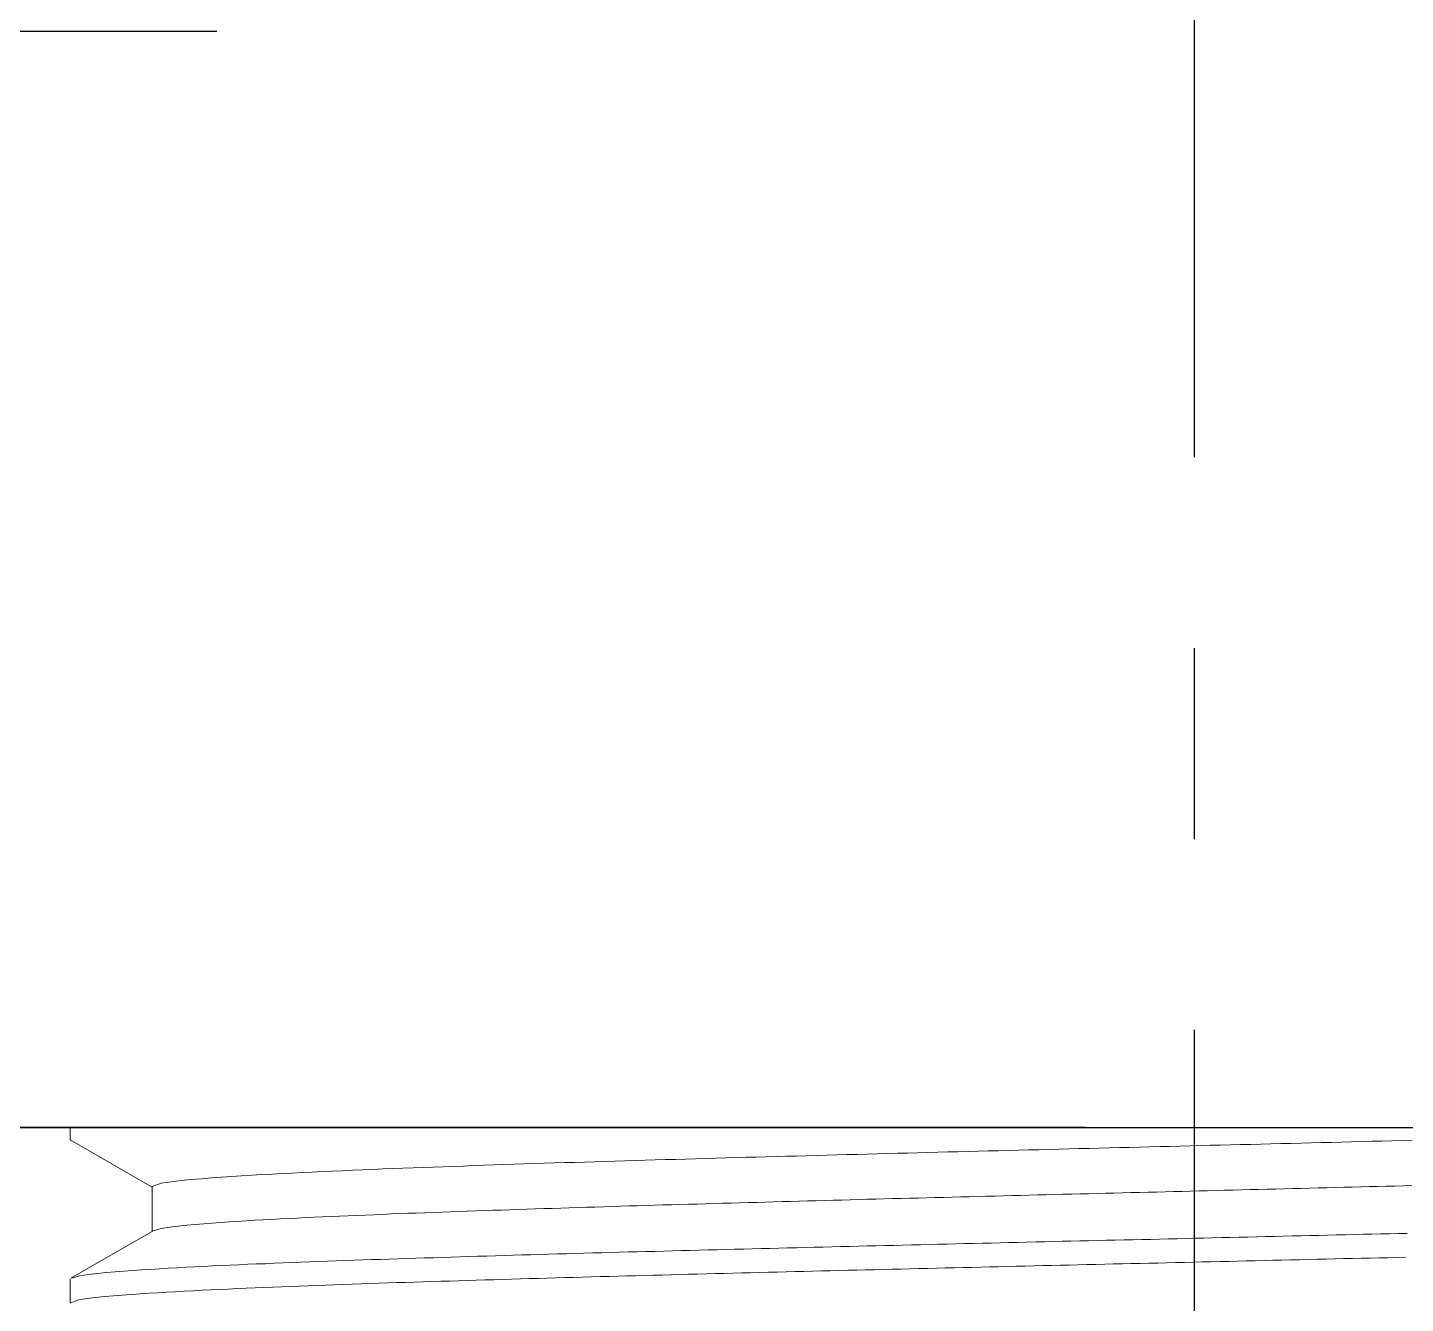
# Model space of a CAD drawing. Extents: x -5208 to -4788, y -2139 to -1842.
# Drawn here: x -5148.23 to -5135.6, y -2060.01 to -2048.31 of the extents above; entities that cross this region are included whole.
import ezdxf

# ---------------------------------------------------------------- set-up
doc = ezdxf.new("R2010")
doc.units = 0
doc.header["$LTSCALE"] = 7
doc.linetypes.add('CENTER', pattern=[2, 1.25, -0.25, 0.25, -0.25])
doc.layers.get('0').update_dxf_attribs({"color": 2, "linetype": 'CONTINUOUS'})
doc.layers.add('D', color=2, linetype='CONTINUOUS')
doc.layers.add('Trimetric', color=7, linetype='CONTINUOUS')

msp = doc.modelspace()

# ---------------------------------------------------------------- linework, layer by layer
at = {"color": 1, "linetype": 'CENTER'}
msp.add_line((-5137.538, -1973.502), (-5137.538, -2070.897), dxfattribs=at)
at = {"layer": 'D'}
for p, q in [((-5146.497, -2048.348), (-5159.596, -2048.348)), ((-5138.538, -2058.397), (-5159.596, -2058.397))]:
    msp.add_line(p, q, dxfattribs=at)
at = {"layer": 'D', "color": 0}
msp.add_line((-5151.545, -2058.397), (-5123.53, -2058.397), dxfattribs=at)
at = {"layer": 'Trimetric', "color": 0, "linetype": 'Continuous', "lineweight": 18}
for points in [[(-5147.839, -2058.397), (-5147.839, -2058.506)], [(-5147.839, -2058.511), (-5147.089, -2058.944)], [(-5147.837, -2058.511), (-5147.834, -2058.514)], [(-5147.089, -2058.939), (-5147.005, -2058.907), (-5146.914, -2058.894), (-5146.822, -2058.883), (-5146.73, -2058.874), (-5146.638, -2058.866), (-5146.546, -2058.858), (-5146.453, -2058.852), (-5146.361, -2058.845), (-5146.269, -2058.839), (-5146.176, -2058.834), (-5146.084, -2058.829), (-5145.991, -2058.824), (-5145.899, -2058.819), (-5145.807, -2058.814), (-5145.714, -2058.809), (-5145.622, -2058.805), (-5145.529, -2058.801), (-5145.437, -2058.797), (-5145.344, -2058.793), (-5145.252, -2058.789), (-5145.16, -2058.785), (-5145.067, -2058.781), (-5144.975, -2058.777), (-5144.882, -2058.774), (-5144.79, -2058.77), (-5144.697, -2058.766), (-5144.605, -2058.763), (-5144.512, -2058.76), (-5144.42, -2058.756), (-5144.327, -2058.753), (-5144.235, -2058.75), (-5144.142, -2058.746), (-5144.05, -2058.743), (-5143.957, -2058.74), (-5143.865, -2058.737), (-5143.773, -2058.734), (-5143.68, -2058.731), (-5143.588, -2058.728), (-5143.495, -2058.725), (-5143.403, -2058.722), (-5143.31, -2058.719), (-5143.218, -2058.716), (-5143.125, -2058.713), (-5143.033, -2058.71), (-5142.94, -2058.708), (-5142.848, -2058.705), (-5142.755, -2058.702), (-5142.663, -2058.699), (-5142.57, -2058.697), (-5142.478, -2058.694), (-5142.385, -2058.691), (-5142.293, -2058.689), (-5142.2, -2058.686), (-5142.108, -2058.683), (-5142.015, -2058.681), (-5141.923, -2058.678), (-5141.83, -2058.675), (-5141.738, -2058.673), (-5141.645, -2058.67), (-5141.553, -2058.668), (-5141.46, -2058.665), (-5141.368, -2058.663), (-5141.275, -2058.66), (-5141.183, -2058.658), (-5141.09, -2058.655), (-5140.998, -2058.653), (-5140.905, -2058.65), (-5140.813, -2058.648), (-5140.72, -2058.645), (-5140.628, -2058.643), (-5140.535, -2058.64), (-5140.443, -2058.638), (-5140.35, -2058.635), (-5140.258, -2058.633), (-5140.165, -2058.631), (-5140.073, -2058.628), (-5139.98, -2058.626), (-5139.888, -2058.623), (-5139.795, -2058.621), (-5139.703, -2058.619), (-5139.61, -2058.616), (-5139.518, -2058.614), (-5139.425, -2058.612), (-5139.333, -2058.609), (-5139.24, -2058.607), (-5139.148, -2058.605), (-5139.055, -2058.602), (-5138.963, -2058.6), (-5138.87, -2058.597), (-5138.778, -2058.595), (-5138.685, -2058.593), (-5138.593, -2058.59), (-5138.5, -2058.588), (-5138.408, -2058.586), (-5138.315, -2058.584), (-5138.223, -2058.581), (-5138.13, -2058.579), (-5138.038, -2058.577), (-5137.945, -2058.574), (-5137.853, -2058.572), (-5137.76, -2058.57), (-5137.668, -2058.567), (-5137.575, -2058.565), (-5137.483, -2058.563), (-5137.39, -2058.56), (-5137.298, -2058.558), (-5137.205, -2058.556), (-5137.113, -2058.553), (-5137.02, -2058.551), (-5136.928, -2058.549), (-5136.835, -2058.546), (-5136.743, -2058.544), (-5136.65, -2058.542), (-5136.558, -2058.54), (-5136.465, -2058.537), (-5136.373, -2058.535), (-5136.28, -2058.533), (-5136.188, -2058.53), (-5136.095, -2058.528), (-5136.003, -2058.525), (-5135.91, -2058.523), (-5135.818, -2058.521), (-5135.725, -2058.518), (-5135.633, -2058.516), (-5135.54, -2058.514)], [(-5147.089, -2058.939), (-5147.089, -2059.349)], [(-5135.543, -2058.929), (-5135.621, -2058.931), (-5135.699, -2058.933), (-5135.777, -2058.935), (-5135.855, -2058.937), (-5135.933, -2058.939), (-5136.011, -2058.941), (-5136.089, -2058.943), (-5136.167, -2058.945), (-5136.245, -2058.947), (-5136.323, -2058.949), (-5136.401, -2058.951), (-5136.479, -2058.953), (-5136.557, -2058.955), (-5136.635, -2058.957), (-5136.713, -2058.959), (-5136.791, -2058.961), (-5136.869, -2058.962), (-5136.947, -2058.964), (-5137.025, -2058.966), (-5137.103, -2058.968), (-5137.181, -2058.97), (-5137.259, -2058.972), (-5137.337, -2058.974), (-5137.415, -2058.976), (-5137.493, -2058.978), (-5137.571, -2058.98), (-5137.649, -2058.982), (-5137.727, -2058.984), (-5137.805, -2058.986), (-5137.883, -2058.988), (-5137.961, -2058.99), (-5138.039, -2058.992), (-5138.117, -2058.994), (-5138.195, -2058.996), (-5138.273, -2058.998), (-5138.351, -2059), (-5138.429, -2059.002), (-5138.507, -2059.004), (-5138.585, -2059.005), (-5138.663, -2059.007), (-5138.741, -2059.009), (-5138.819, -2059.011), (-5138.897, -2059.013), (-5138.975, -2059.015), (-5139.053, -2059.017), (-5139.131, -2059.019), (-5139.209, -2059.021), (-5139.287, -2059.023), (-5139.365, -2059.025), (-5139.443, -2059.027), (-5139.521, -2059.029), (-5139.599, -2059.031), (-5139.677, -2059.033), (-5139.755, -2059.035), (-5139.833, -2059.037), (-5139.911, -2059.039), (-5139.989, -2059.041), (-5140.067, -2059.043), (-5140.145, -2059.045), (-5140.223, -2059.047), (-5140.301, -2059.049), (-5140.379, -2059.051), (-5140.457, -2059.053), (-5140.535, -2059.055), (-5140.613, -2059.057), (-5140.691, -2059.06), (-5140.769, -2059.062), (-5140.847, -2059.064), (-5140.925, -2059.066), (-5141.003, -2059.068), (-5141.081, -2059.07), (-5141.159, -2059.072), (-5141.237, -2059.074), (-5141.315, -2059.076), (-5141.393, -2059.078), (-5141.471, -2059.081), (-5141.549, -2059.083), (-5141.627, -2059.085), (-5141.705, -2059.087), (-5141.783, -2059.089), (-5141.861, -2059.091), (-5141.939, -2059.094), (-5142.017, -2059.096), (-5142.095, -2059.098), (-5142.173, -2059.1), (-5142.251, -2059.102), (-5142.329, -2059.105), (-5142.407, -2059.107), (-5142.485, -2059.109), (-5142.563, -2059.112), (-5142.641, -2059.114), (-5142.719, -2059.116), (-5142.797, -2059.118), (-5142.875, -2059.121), (-5142.953, -2059.123), (-5143.031, -2059.126), (-5143.109, -2059.128), (-5143.187, -2059.13), (-5143.265, -2059.133), (-5143.343, -2059.135), (-5143.421, -2059.138), (-5143.499, -2059.14), (-5143.577, -2059.143), (-5143.655, -2059.145), (-5143.733, -2059.148), (-5143.811, -2059.15), (-5143.889, -2059.153), (-5143.967, -2059.156), (-5144.045, -2059.158), (-5144.123, -2059.161), (-5144.201, -2059.164), (-5144.279, -2059.166), (-5144.357, -2059.169), (-5144.434, -2059.172), (-5144.512, -2059.175), (-5144.59, -2059.178), (-5144.668, -2059.181), (-5144.746, -2059.183), (-5144.824, -2059.186), (-5144.902, -2059.189), (-5144.98, -2059.193), (-5145.058, -2059.196), (-5145.136, -2059.199), (-5145.214, -2059.202), (-5145.292, -2059.205), (-5145.37, -2059.209), (-5145.448, -2059.212), (-5145.526, -2059.216), (-5145.604, -2059.219), (-5145.682, -2059.223), (-5145.76, -2059.227), (-5145.838, -2059.231), (-5145.916, -2059.235), (-5145.994, -2059.239), (-5146.071, -2059.243), (-5146.149, -2059.247), (-5146.227, -2059.252), (-5146.305, -2059.257), (-5146.383, -2059.262), (-5146.461, -2059.267), (-5146.539, -2059.273), (-5146.616, -2059.279), (-5146.694, -2059.285), (-5146.772, -2059.293), (-5146.849, -2059.301), (-5146.927, -2059.31), (-5147.004, -2059.323), (-5147.079, -2059.343)], [(-5147.074, -2059.34), (-5147.834, -2059.779)], [(-5147.829, -2059.777), (-5147.751, -2059.756), (-5147.671, -2059.744), (-5147.59, -2059.735), (-5147.509, -2059.727), (-5147.429, -2059.72), (-5147.348, -2059.713), (-5147.267, -2059.707), (-5147.186, -2059.702), (-5147.105, -2059.697), (-5147.024, -2059.692), (-5146.943, -2059.687), (-5146.862, -2059.682), (-5146.781, -2059.678), (-5146.7, -2059.674), (-5146.619, -2059.67), (-5146.537, -2059.666), (-5146.456, -2059.662), (-5146.375, -2059.658), (-5146.294, -2059.655), (-5146.213, -2059.651), (-5146.132, -2059.648), (-5146.051, -2059.645), (-5145.97, -2059.641), (-5145.889, -2059.638), (-5145.808, -2059.635), (-5145.727, -2059.632), (-5145.645, -2059.629), (-5145.564, -2059.626), (-5145.483, -2059.623), (-5145.402, -2059.62), (-5145.321, -2059.617), (-5145.24, -2059.614), (-5145.159, -2059.611), (-5145.078, -2059.608), (-5144.997, -2059.606), (-5144.915, -2059.603), (-5144.834, -2059.6), (-5144.753, -2059.598), (-5144.672, -2059.595), (-5144.591, -2059.592), (-5144.51, -2059.59), (-5144.429, -2059.587), (-5144.348, -2059.585), (-5144.266, -2059.582), (-5144.185, -2059.58), (-5144.104, -2059.577), (-5144.023, -2059.575), (-5143.942, -2059.573), (-5143.861, -2059.57), (-5143.78, -2059.568), (-5143.699, -2059.565), (-5143.617, -2059.563), (-5143.536, -2059.561), (-5143.455, -2059.558), (-5143.374, -2059.556), (-5143.293, -2059.554), (-5143.212, -2059.551), (-5143.131, -2059.549), (-5143.05, -2059.547), (-5142.968, -2059.545), (-5142.887, -2059.543), (-5142.806, -2059.541), (-5142.725, -2059.538), (-5142.644, -2059.536), (-5142.563, -2059.534), (-5142.482, -2059.532), (-5142.4, -2059.53), (-5142.319, -2059.528), (-5142.238, -2059.525), (-5142.157, -2059.523), (-5142.076, -2059.521), (-5141.995, -2059.519), (-5141.914, -2059.517), (-5141.832, -2059.515), (-5141.751, -2059.513), (-5141.67, -2059.511), (-5141.589, -2059.509), (-5141.508, -2059.507), (-5141.427, -2059.505), (-5141.346, -2059.503), (-5141.265, -2059.501), (-5141.183, -2059.499), (-5141.102, -2059.497), (-5141.021, -2059.495), (-5140.94, -2059.493), (-5140.859, -2059.491), (-5140.778, -2059.489), (-5140.697, -2059.487), (-5140.615, -2059.485), (-5140.534, -2059.483), (-5140.453, -2059.481), (-5140.372, -2059.479), (-5140.291, -2059.477), (-5140.21, -2059.475), (-5140.129, -2059.473), (-5140.047, -2059.471), (-5139.966, -2059.469), (-5139.885, -2059.467), (-5139.804, -2059.465), (-5139.723, -2059.463), (-5139.642, -2059.461), (-5139.561, -2059.459), (-5139.479, -2059.458), (-5139.398, -2059.456), (-5139.317, -2059.454), (-5139.236, -2059.452), (-5139.155, -2059.45), (-5139.074, -2059.448), (-5138.993, -2059.446), (-5138.911, -2059.444), (-5138.83, -2059.442), (-5138.749, -2059.44), (-5138.668, -2059.439), (-5138.587, -2059.437), (-5138.506, -2059.435), (-5138.425, -2059.433), (-5138.343, -2059.431), (-5138.262, -2059.429), (-5138.181, -2059.427), (-5138.1, -2059.425), (-5138.019, -2059.423), (-5137.938, -2059.422), (-5137.857, -2059.42), (-5137.775, -2059.418), (-5137.694, -2059.416), (-5137.613, -2059.414), (-5137.532, -2059.412), (-5137.451, -2059.41), (-5137.37, -2059.408), (-5137.289, -2059.406), (-5137.207, -2059.405), (-5137.126, -2059.403), (-5137.045, -2059.401), (-5136.964, -2059.399), (-5136.883, -2059.397), (-5136.802, -2059.395), (-5136.721, -2059.393), (-5136.639, -2059.391), (-5136.558, -2059.39), (-5136.477, -2059.388), (-5136.396, -2059.386), (-5136.315, -2059.384), (-5136.234, -2059.382), (-5136.153, -2059.38), (-5136.071, -2059.378), (-5135.99, -2059.376), (-5135.909, -2059.374), (-5135.828, -2059.372), (-5135.747, -2059.37), (-5135.666, -2059.369), (-5135.585, -2059.367)], [(-5135.6, -2059.586), (-5135.681, -2059.588), (-5135.762, -2059.59), (-5135.843, -2059.592), (-5135.924, -2059.594), (-5136.005, -2059.595), (-5136.086, -2059.597), (-5136.168, -2059.599), (-5136.249, -2059.601), (-5136.33, -2059.603), (-5136.411, -2059.605), (-5136.492, -2059.607), (-5136.573, -2059.609), (-5136.654, -2059.611), (-5136.736, -2059.612), (-5136.817, -2059.614), (-5136.898, -2059.616), (-5136.979, -2059.618), (-5137.06, -2059.62), (-5137.141, -2059.622), (-5137.222, -2059.624), (-5137.303, -2059.626), (-5137.385, -2059.628), (-5137.466, -2059.629), (-5137.547, -2059.631), (-5137.628, -2059.633), (-5137.709, -2059.635), (-5137.79, -2059.637), (-5137.871, -2059.639), (-5137.953, -2059.641), (-5138.034, -2059.643), (-5138.115, -2059.644), (-5138.196, -2059.646), (-5138.277, -2059.648), (-5138.358, -2059.65), (-5138.439, -2059.652), (-5138.521, -2059.654), (-5138.602, -2059.656), (-5138.683, -2059.658), (-5138.764, -2059.66), (-5138.845, -2059.661), (-5138.926, -2059.663), (-5139.007, -2059.665), (-5139.089, -2059.667), (-5139.17, -2059.669), (-5139.251, -2059.671), (-5139.332, -2059.673), (-5139.413, -2059.675), (-5139.494, -2059.677), (-5139.575, -2059.679), (-5139.656, -2059.681), (-5139.738, -2059.682), (-5139.819, -2059.684), (-5139.9, -2059.686), (-5139.981, -2059.688), (-5140.062, -2059.69), (-5140.143, -2059.692), (-5140.224, -2059.694), (-5140.306, -2059.696), (-5140.387, -2059.698), (-5140.468, -2059.7), (-5140.549, -2059.702), (-5140.63, -2059.704), (-5140.711, -2059.706), (-5140.792, -2059.708), (-5140.873, -2059.71), (-5140.955, -2059.712), (-5141.036, -2059.714), (-5141.117, -2059.716), (-5141.198, -2059.718), (-5141.279, -2059.72), (-5141.36, -2059.722), (-5141.441, -2059.724), (-5141.523, -2059.726), (-5141.604, -2059.728), (-5141.685, -2059.73), (-5141.766, -2059.732), (-5141.847, -2059.734), (-5141.928, -2059.736), (-5142.009, -2059.738), (-5142.09, -2059.74), (-5142.172, -2059.742), (-5142.253, -2059.745), (-5142.334, -2059.747), (-5142.415, -2059.749), (-5142.496, -2059.751), (-5142.577, -2059.753), (-5142.658, -2059.755), (-5142.74, -2059.757), (-5142.821, -2059.76), (-5142.902, -2059.762), (-5142.983, -2059.764), (-5143.064, -2059.766), (-5143.145, -2059.769), (-5143.226, -2059.771), (-5143.307, -2059.773), (-5143.389, -2059.775), (-5143.47, -2059.778), (-5143.551, -2059.78), (-5143.632, -2059.782), (-5143.713, -2059.785), (-5143.794, -2059.787), (-5143.875, -2059.789), (-5143.956, -2059.792), (-5144.038, -2059.794), (-5144.119, -2059.797), (-5144.2, -2059.799), (-5144.281, -2059.801), (-5144.362, -2059.804), (-5144.443, -2059.806), (-5144.524, -2059.809), (-5144.605, -2059.812), (-5144.687, -2059.814), (-5144.768, -2059.817), (-5144.849, -2059.819), (-5144.93, -2059.822), (-5145.011, -2059.825), (-5145.092, -2059.828), (-5145.173, -2059.83), (-5145.254, -2059.833), (-5145.335, -2059.836), (-5145.417, -2059.839), (-5145.498, -2059.842), (-5145.579, -2059.845), (-5145.66, -2059.848), (-5145.741, -2059.851), (-5145.822, -2059.854), (-5145.903, -2059.857), (-5145.984, -2059.861), (-5146.065, -2059.864), (-5146.146, -2059.867), (-5146.227, -2059.871), (-5146.309, -2059.874), (-5146.39, -2059.878), (-5146.471, -2059.882), (-5146.552, -2059.885), (-5146.633, -2059.889), (-5146.714, -2059.893), (-5146.795, -2059.898), (-5146.876, -2059.902), (-5146.957, -2059.907), (-5147.038, -2059.911), (-5147.119, -2059.916), (-5147.2, -2059.922), (-5147.281, -2059.927), (-5147.362, -2059.933), (-5147.443, -2059.94), (-5147.524, -2059.947), (-5147.604, -2059.955), (-5147.685, -2059.965), (-5147.765, -2059.978), (-5147.839, -2060.006)], [(-5147.839, -2059.787), (-5147.839, -2059.786)], [(-5147.839, -2059.787), (-5147.839, -2060.006)]]:
    msp.add_lwpolyline(points, dxfattribs=at)

doc.saveas('drawing.dxf')
